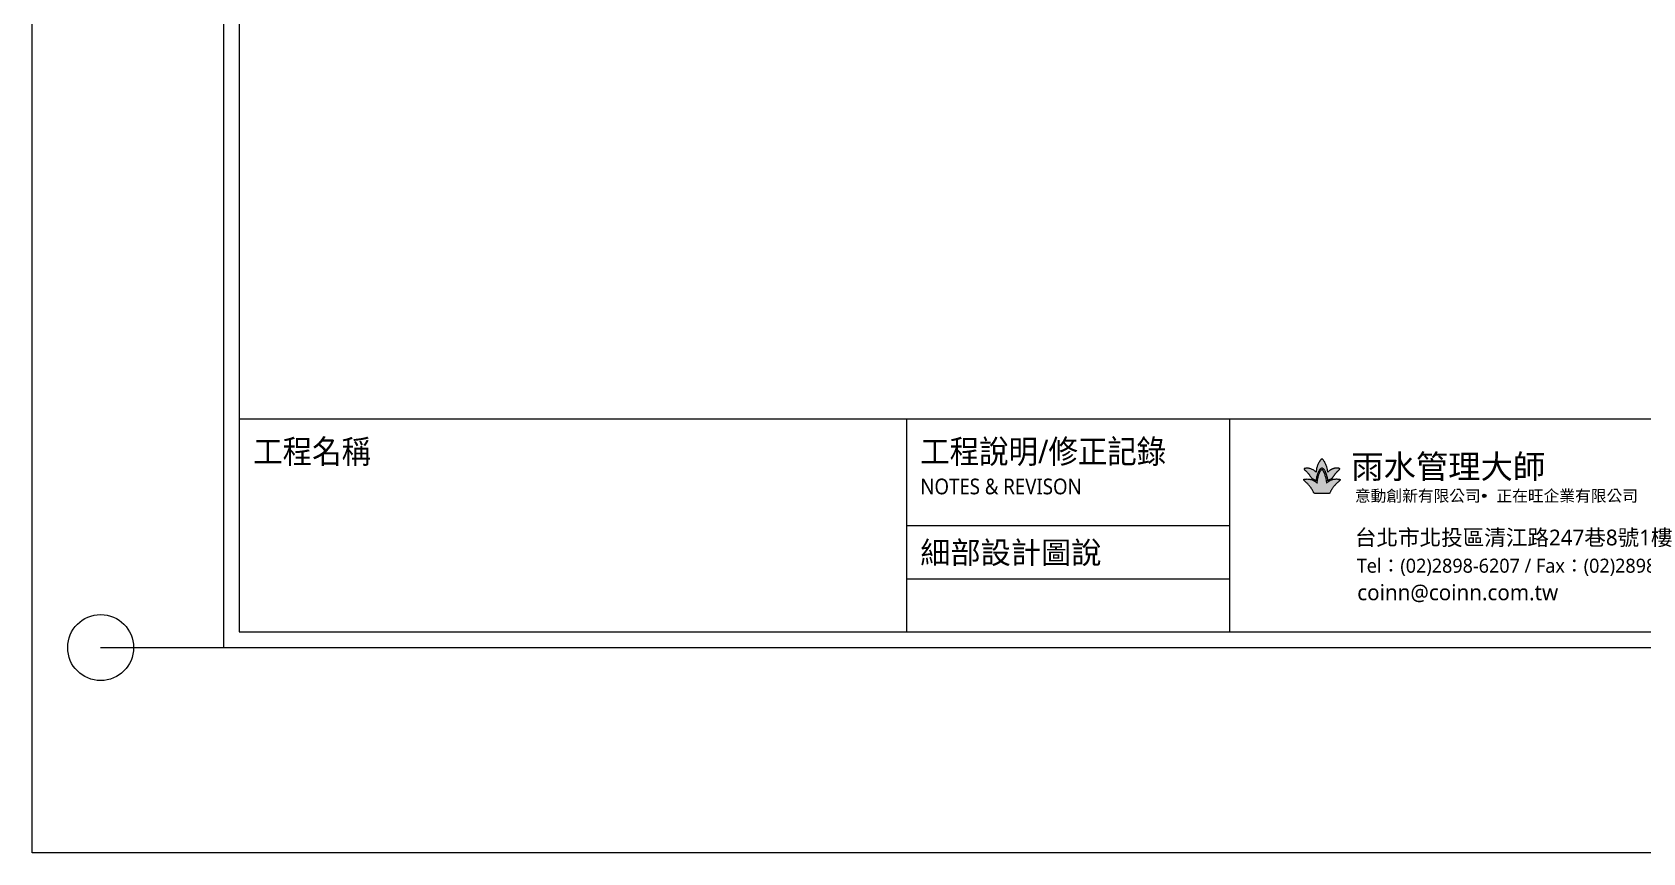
# Model space of a CAD drawing. Header units: millimetres. Extents: x 4664 to 8864, y -38 to 2932.
# Drawn here: x 4664 to 6119, y -38 to 704 of the extents above; entities that cross this region are included whole.
import ezdxf
from ezdxf.enums import TextEntityAlignment as Align

# ---------------------------------------------------------------- set-up
doc = ezdxf.new("R2010")
doc.units = ezdxf.units.MM
doc.styles.add('圖框文字', font='Microsoft JhengHei.ttf')

msp = doc.modelspace()

# ---------------------------------------------------------------- hatches: boundary and pattern name
at = {"lineweight": 5, "true_color": 0xf8d731}
h = msp.add_hatch(color=40, dxfattribs=at)
h.dxf.hatch_style = 1
edge = h.paths.add_edge_path()
edge.add_spline(control_points=[(5834.5, 298.2), (5835.4, 298.8), (5836.4, 299.3), (5837.2, 299.7), (5838.2, 300.1), (5838.6, 300.3), (5838.6, 300.3), (5838.7, 300.4), (5839.4, 301.6), (5839.7, 302.1), (5840.1, 302.6), (5840.6, 303.2), (5841, 303.8), (5841.5, 304.4), (5841.8, 304.9), (5842.3, 305.4), (5843.1, 306.3), (5843.4, 306.6), (5843.7, 306.9), (5844.2, 307.4), (5844.7, 307.8), (5844.9, 308), (5845.2, 308.3), (5845.4, 308.5), (5845.5, 308.7), (5845.5, 308.9), (5845.4, 309), (5845.4, 309.1), (5845.1, 309.3), (5844.8, 309.4), (5844.3, 309.4), (5843.8, 309.5), (5843.4, 309.6), (5842.8, 309.6), (5842.1, 309.5), (5841.4, 309.5), (5840.7, 309.4), (5840.3, 309.3), (5839.6, 309.1), (5838.9, 308.8), (5838.4, 308.6), (5837.8, 308.3), (5837.2, 307.9), (5836.5, 307.5), (5836.1, 307.2), (5835.6, 306.8), (5835.1, 306.3), (5834.7, 306), (5834.6, 305.9), (5834.6, 306), (5834.6, 306.1), (5834.5, 307), (5834.4, 307.8), (5833.7, 311), (5833.3, 312), (5832.7, 313.5), (5832.1, 314.6), (5831.6, 315.7), (5830.7, 316.9), (5830, 317.5), (5829.6, 317.9), (5829.3, 318), (5829.1, 317.9), (5828.9, 317.7), (5828.6, 317.5), (5828.5, 317.4), (5828.1, 316.9), (5827.9, 316.6), (5827.6, 316.2), (5827.2, 315.6), (5826.9, 315.1), (5826.4, 314.3), (5825.8, 312.9), (5825.1, 311.1), (5824.8, 310.1), (5824.4, 308.6), (5824.2, 307.1), (5824.2, 306.2), (5824.2, 306), (5824.1, 306), (5823.1, 306.9), (5822, 307.6), (5820.7, 308.4), (5819.2, 309), (5817.8, 309.4), (5816.5, 309.6), (5814.6, 309.4), (5813.6, 309.3), (5813.3, 309.1), (5813.3, 309), (5813.3, 308.8), (5813.3, 308.7), (5813.4, 308.4), (5813.7, 308), (5814.3, 307.5), (5814.8, 307.1), (5815.3, 306.6), (5816.5, 305.3), (5817.2, 304.5), (5817.6, 304.1), (5818, 303.4), (5818.5, 302.8), (5819.1, 301.9), (5819.5, 301.3), (5820.1, 300.4), (5820.1, 300.3), (5820.3, 300.2), (5821.1, 299.9), (5821.9, 299.5), (5822.5, 299.2), (5823, 298.9), (5823.4, 298.6), (5824, 298.3), (5824.2, 298.1), (5824.2, 298.1), (5824.3, 298.2), (5824.3, 298.4), (5824.5, 300), (5824.8, 301.3), (5825, 302.4), (5825.5, 304.1), (5825.8, 304.8), (5826.1, 305.8), (5826.5, 306.7), (5826.8, 307.2), (5827.3, 308.1), (5827.7, 308.7), (5828.2, 309.2), (5828.6, 309.5), (5829, 309.7), (5829.4, 309.7), (5829.7, 309.7), (5830.2, 309.4), (5830.7, 309), (5831.1, 308.5), (5831.4, 308), (5831.9, 307.2), (5832.4, 306.2), (5832.8, 305.2), (5833.1, 304.3), (5833.4, 303.4), (5833.6, 302.8), (5833.8, 301.8), (5834.1, 300.9), (5834.3, 299.9), (5834.4, 299.3), (5834.5, 298.5), (5834.5, 298.2), (5834.5, 298.2)], knot_values=[0, 0, 0, 0, 1, 2, 3, 4, 5, 6, 7, 8, 9, 10, 11, 12, 13, 14, 15, 16, 17, 18, 19, 20, 21, 22, 23, 24, 25, 26, 27, 28, 29, 30, 31, 32, 33, 34, 35, 36, 37, 38, 39, 40, 41, 42, 43, 44, 45, 46, 47, 48, 49, 50, 51, 52, 53, 54, 55, 56, 57, 58, 59, 60, 61, 61, 61, 62, 63, 64, 65, 66, 67, 68, 69, 70, 71, 72, 73, 74, 75, 76, 77, 78, 79, 80, 81, 82, 83, 84, 85, 86, 87, 88, 89, 90, 91, 92, 93, 94, 95, 96, 97, 98, 99, 100, 101, 102, 103, 104, 105, 106, 107, 108, 109, 110, 111, 112, 113, 114, 115, 116, 117, 118, 119, 120, 121, 122, 123, 124, 125, 126, 127, 128, 129, 130, 131, 132, 133, 134, 135, 136, 137, 138, 139, 140, 141, 142, 143, 144, 144, 144, 144], degree=3, periodic=0)
edge = h.paths.add_edge_path()
edge.add_spline(control_points=[(5829.4, 286.5), (5832.5, 286.5), (5834.5, 286.5), (5835.2, 286.5), (5835.6, 286.5), (5836, 286.7), (5836.2, 286.8), (5836.5, 287), (5836.6, 287.3), (5837, 288), (5837.5, 289.2), (5837.9, 289.8), (5838.4, 290.6), (5838.9, 291.4), (5839.5, 292.2), (5840.1, 293.1), (5840.9, 293.9), (5841.7, 294.8), (5842.8, 296), (5843.6, 296.7), (5844.2, 297.3), (5844.8, 297.8), (5845.3, 298.2), (5845.6, 298.6), (5845.7, 298.8), (5845.8, 299), (5845.7, 299.2), (5845.6, 299.4), (5845.4, 299.5), (5844.8, 299.6), (5844.1, 299.7), (5842.8, 299.8), (5841.8, 299.7), (5840.6, 299.7), (5839.6, 299.5), (5838.4, 299.1), (5837.7, 298.9), (5836.7, 298.4), (5835.9, 297.9), (5834.8, 297.2), (5834, 296.6), (5833.6, 296.1), (5833.5, 296.1), (5833.4, 296.5), (5833.3, 297.5), (5832.9, 300), (5832.6, 301.4), (5832.1, 303), (5831.7, 304.5), (5830.9, 306.2), (5830.2, 307.5), (5830.1, 307.8), (5829.8, 308.1), (5829.5, 308.3), (5829.4, 308.3), (5829.2, 308.3), (5829, 308.2), (5828.7, 308), (5828.4, 307.6), (5828.1, 307.1), (5827.6, 306.2), (5827.2, 305.5), (5826.9, 304.7), (5826.5, 303.6), (5826.2, 302.6), (5825.8, 301.2), (5825.5, 300), (5825.3, 298.8), (5825.2, 297.6), (5825.1, 296.8), (5825, 296.1), (5825, 296.1), (5824.9, 296.2), (5824.6, 296.4), (5823.6, 297.1), (5822.7, 297.8), (5821.9, 298.3), (5821.1, 298.7), (5820.1, 299.2), (5819.1, 299.4), (5818.1, 299.6), (5817.3, 299.7), (5816.2, 299.8), (5814.7, 299.7), (5813.9, 299.6), (5813.3, 299.6), (5812.9, 299.4), (5812.9, 299.1), (5812.9, 298.9), (5813.1, 298.6), (5813.5, 298.1), (5814.5, 297.2), (5815.4, 296.4), (5816.4, 295.4), (5817.2, 294.6), (5818.1, 293.6), (5819, 292.5), (5820.1, 290.8), (5820.8, 289.6), (5821.5, 288.3), (5821.9, 287.4), (5822.1, 287.1), (5822.4, 286.9), (5822.8, 286.7), (5823.5, 286.5), (5824.6, 286.5), (5829.4, 286.5)], knot_values=[0, 0, 0, 0, 1, 2, 3, 4, 5, 6, 7, 8, 9, 10, 11, 12, 13, 14, 15, 16, 17, 18, 19, 20, 21, 22, 23, 24, 25, 26, 27, 28, 29, 30, 31, 32, 33, 34, 35, 36, 37, 38, 39, 40, 41, 42, 43, 44, 45, 46, 47, 48, 49, 50, 51, 52, 53, 54, 55, 56, 57, 58, 59, 60, 61, 62, 63, 64, 65, 66, 67, 68, 69, 70, 71, 72, 73, 74, 75, 76, 77, 78, 79, 80, 81, 82, 83, 84, 85, 86, 87, 88, 89, 90, 91, 92, 93, 94, 95, 96, 97, 98, 99, 100, 101, 102, 103, 104, 104, 104, 104], degree=3, periodic=0)
at = {"lineweight": 5}
h = msp.add_hatch(color=256, dxfattribs=at)
h.dxf.hatch_style = 1
h.paths.add_polyline_path([(5977.6, 284.5, 1), (5974.5, 284.5, 1)])

# ---------------------------------------------------------------- linework, layer by layer
for p, q in [((4663.8, -38.2, 163.2), (4663.8, 2931.8, 163.2)), ((4850.9, 2733, 163.2), (4850.9, 161.5, 163.2)), ((8676.8, 353.8, 163.2), (4850.9, 353.8, 163.2)), ((5453.8, 353.8, 163.2), (5453.8, 161.5, 163.2)), ((5745.7, 353.8, 163.2), (5745.7, 161.5, 163.2)), ((5453.8, 257.7, 163.2), (5745.7, 257.7, 163.2)), ((5453.8, 209.6, 163.2), (5745.7, 209.6, 163.2)), ((4850.9, 161.5, 163.2), (8676.8, 161.5, 163.2)), ((4725.7, 147.3, 163.2), (4836.7, 147.3, 163.2)), ((8863.8, -38.2, 163.2), (4663.8, -38.2, 163.2))]:
    msp.add_line(p, q, dxfattribs=at)
at = {"color": 4, "lineweight": 5}
for p, q in [((4836.7, 2747.2, 163.2), (4836.7, 147.3, 163.2)), ((4836.7, 147.3, 163.2), (8691, 147.3, 163.2))]:
    msp.add_line(p, q, dxfattribs=at)
at = {"lineweight": 5}
for centre, radius in [((5976.1, 284.5), 1.56), ((4725.7, 147.3, 163.2), 29.8)]:
    msp.add_circle(centre, radius, dxfattribs=at)
for points in [[(5829.4, 286.5), (5832.5, 286.5), (5834.5, 286.5), (5835.2, 286.5), (5835.6, 286.5), (5836, 286.7), (5836.2, 286.8), (5836.5, 287), (5836.6, 287.3), (5837, 288), (5837.5, 289.2), (5837.9, 289.8), (5838.4, 290.6), (5838.9, 291.4), (5839.5, 292.2), (5840.1, 293.1), (5840.9, 293.9), (5841.7, 294.8), (5842.8, 296), (5843.6, 296.7), (5844.2, 297.3), (5844.8, 297.8), (5845.3, 298.2), (5845.6, 298.6), (5845.7, 298.8), (5845.8, 299), (5845.7, 299.2), (5845.6, 299.4), (5845.4, 299.5), (5844.8, 299.6), (5844.1, 299.7), (5842.8, 299.8), (5841.8, 299.7), (5840.6, 299.7), (5839.6, 299.5), (5838.4, 299.1), (5837.7, 298.9), (5836.7, 298.4), (5835.9, 297.9), (5834.8, 297.2), (5834, 296.6), (5833.6, 296.1), (5833.5, 296.1), (5833.4, 296.5), (5833.3, 297.5), (5832.9, 300), (5832.6, 301.4), (5832.1, 303), (5831.7, 304.5), (5830.9, 306.2), (5830.2, 307.5), (5830.1, 307.8), (5829.8, 308.1), (5829.5, 308.3), (5829.4, 308.3), (5829.2, 308.3), (5829, 308.2), (5828.7, 308), (5828.4, 307.6), (5828.1, 307.1), (5827.6, 306.2), (5827.2, 305.5), (5826.9, 304.7), (5826.5, 303.6), (5826.2, 302.6), (5825.8, 301.2), (5825.5, 300), (5825.3, 298.8), (5825.2, 297.6), (5825.1, 296.8), (5825, 296.1), (5825, 296.1), (5824.9, 296.2), (5824.6, 296.4), (5823.6, 297.1), (5822.7, 297.8), (5821.9, 298.3), (5821.1, 298.7), (5820.1, 299.2), (5819.1, 299.4), (5818.1, 299.6), (5817.3, 299.7), (5816.2, 299.8), (5814.7, 299.7), (5813.9, 299.6), (5813.3, 299.6), (5812.9, 299.4), (5812.9, 299.1), (5812.9, 298.9), (5813.1, 298.6), (5813.5, 298.1), (5814.5, 297.2), (5815.4, 296.4), (5816.4, 295.4), (5817.2, 294.6), (5818.1, 293.6), (5819, 292.5), (5820.1, 290.8), (5820.8, 289.6), (5821.5, 288.3), (5821.9, 287.4), (5822.1, 287.1), (5822.4, 286.9), (5822.8, 286.7), (5823.5, 286.5), (5824.6, 286.5), (5829.4, 286.5)], [(5828.9, 317.7), (5828.6, 317.5), (5828.5, 317.4), (5828.1, 316.9), (5827.9, 316.6), (5827.6, 316.2), (5827.2, 315.6), (5826.9, 315.1), (5826.4, 314.3), (5825.8, 312.9), (5825.1, 311.1), (5824.8, 310.1), (5824.4, 308.6), (5824.2, 307.1), (5824.2, 306.2), (5824.2, 306), (5824.1, 306), (5823.1, 306.9), (5822, 307.6), (5820.7, 308.4), (5819.2, 309), (5817.8, 309.4), (5816.5, 309.6), (5814.6, 309.4), (5813.6, 309.3), (5813.3, 309.1), (5813.3, 309), (5813.3, 308.8), (5813.3, 308.7), (5813.4, 308.4), (5813.7, 308), (5814.3, 307.5), (5814.8, 307.1), (5815.3, 306.6), (5816.5, 305.3), (5817.2, 304.5), (5817.6, 304.1), (5818, 303.4), (5818.5, 302.8), (5819.1, 301.9), (5819.5, 301.3), (5820.1, 300.4), (5820.1, 300.3), (5820.3, 300.2), (5821.1, 299.9), (5821.9, 299.5), (5822.5, 299.2), (5823, 298.9), (5823.4, 298.6), (5824, 298.3), (5824.2, 298.1), (5824.2, 298.1), (5824.3, 298.2), (5824.3, 298.4), (5824.5, 300), (5824.8, 301.3), (5825, 302.4), (5825.5, 304.1), (5825.8, 304.8), (5826.1, 305.8), (5826.5, 306.7), (5826.8, 307.2), (5827.3, 308.1), (5827.7, 308.7), (5828.2, 309.2), (5828.6, 309.5), (5829, 309.7), (5829.4, 309.7), (5829.7, 309.7), (5830.2, 309.4), (5830.7, 309), (5831.1, 308.5), (5831.4, 308), (5831.9, 307.2), (5832.4, 306.2), (5832.8, 305.2), (5833.1, 304.3), (5833.4, 303.4), (5833.6, 302.8), (5833.8, 301.8), (5834.1, 300.9), (5834.3, 299.9), (5834.4, 299.3), (5834.5, 298.5), (5834.5, 298.2), (5834.5, 298.2)], [(5834.5, 298.2), (5835.4, 298.8), (5836.4, 299.3), (5837.2, 299.7), (5838.2, 300.1), (5838.6, 300.3), (5838.6, 300.3), (5838.7, 300.4), (5839.4, 301.6), (5839.7, 302.1), (5840.1, 302.6), (5840.6, 303.2), (5841, 303.8), (5841.5, 304.4), (5841.8, 304.9), (5842.3, 305.4), (5843.1, 306.3), (5843.4, 306.6), (5843.7, 306.9), (5844.2, 307.4), (5844.7, 307.8), (5844.9, 308), (5845.2, 308.3), (5845.4, 308.5), (5845.5, 308.7), (5845.5, 308.9), (5845.4, 309), (5845.4, 309.1), (5845.1, 309.3), (5844.8, 309.4), (5844.3, 309.4), (5843.8, 309.5), (5843.4, 309.6), (5842.8, 309.6), (5842.1, 309.5), (5841.4, 309.5), (5840.7, 309.4), (5840.3, 309.3), (5839.6, 309.1), (5838.9, 308.8), (5838.4, 308.6), (5837.8, 308.3), (5837.2, 307.9), (5836.5, 307.5), (5836.1, 307.2), (5835.6, 306.8), (5835.1, 306.3), (5834.7, 306), (5834.6, 305.9), (5834.6, 306), (5834.6, 306.1), (5834.5, 307), (5834.4, 307.8), (5833.7, 311), (5833.3, 312), (5832.7, 313.5), (5832.1, 314.6), (5831.6, 315.7), (5830.7, 316.9), (5830, 317.5), (5829.6, 317.9), (5829.3, 318), (5829.1, 317.9), (5828.9, 317.7)]]:
    msp.add_open_spline(points, degree=3, dxfattribs=at)

# ---------------------------------------------------------------- texts
at = {"color": 3, "lineweight": 5, "style": '圖框文字', "width": 0.91}
for s, p in [('工程名稱', (4863.6, 324.6, 163.2)), ('工程說明/修正記錄', (5466.4, 324.6, 163.2))]:
    msp.add_text(s, height=21.43, dxfattribs=at).set_placement(p, align=Align.MIDDLE_LEFT)
at = {"color": 4, "lineweight": 5, "style": '圖框文字'}
msp.add_text('雨水管理大師', height=21.43, dxfattribs=at).set_placement((5855.8, 300.2, 163.2))
at = {"lineweight": 5, "style": '圖框文字', "width": 0.91}
msp.add_text('NOTES & REVISON', height=14.212, dxfattribs=at).set_placement((5466.4, 293, 163.2), align=Align.MIDDLE_LEFT)
at = {"lineweight": 5, "style": '圖框文字'}
for s, height, p in [('意動創新有限公司    正在旺企業有限公司', 10.422, (5859.2, 279.3, 163.2)), ('台北市北投區清江路247巷8號1樓', 14.283, (5859.2, 239.7, 163.2)), ('coinn@coinn.com.tw', 14.283, (5861.3, 190.1, 163.2))]:
    msp.add_text(s, height=height, dxfattribs=at).set_placement(p)
at = {"color": 3, "lineweight": 5, "style": '圖框文字'}
msp.add_text('細部設計圖說', height=20, dxfattribs=at).set_placement((5466.4, 233.2, 163.2), align=Align.MIDDLE_LEFT)
at = {"lineweight": 5, "style": '圖框文字', "width": 0.98}
msp.add_text('Tel：(02)2898-6207 / Fax：(02)2898-6132', height=12.739, dxfattribs=at).set_placement((5860.8, 215, 163.2))

doc.saveas('drawing.dxf')
